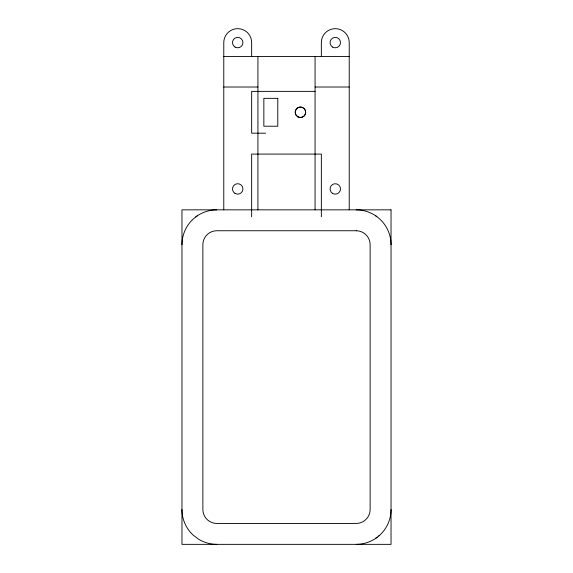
<?xml version="1.0" encoding="UTF-8"?>
<svg xmlns="http://www.w3.org/2000/svg" width="573" height="573" viewBox="0 0 573 573"><rect width="100%" height="100%" fill="white"/><g stroke="black" fill="none" stroke-linecap="round" stroke-linejoin="round"><path stroke-width="0.86" d="M356.191 544.35A34.846 34.846 0 0 0 374.692 539.028L379.756 535.175A34.846 34.846 0 0 0 391.037 509.504M196.532 216.35L193.244 219.015A34.846 34.846 0 0 0 181.963 244.685M379.269 535.612L378.774 536.042M195.794 216.895L196.159 216.623M377.206 537.302L375.695 538.384M196.532 216.35L198.308 215.161A34.846 34.846 0 0 1 216.809 209.84M196.911 216.085L197.305 215.813M223.778 56.526L349.222 56.526M223.778 87.017L257.929 87.017M315.071 87.017L349.222 87.017M315.071 91.372L251.654 91.372L251.654 133.187L265.593 133.187M375.702 215.82L374.692 215.161A34.86 34.86 0 0 0 356.191 209.84M181.949 509.49A34.86 34.86 0 0 0 193.244 535.175L198.301 539.028A34.86 34.86 0 0 0 216.809 544.35M375.695 215.813L376.081 216.078M376.089 216.085L376.468 216.35M376.468 216.35L376.841 216.623M376.848 216.623L379.749 219.015A34.86 34.86 0 0 1 391.051 244.7M349.222 209.84L349.222 42.588A13.938 13.938 0 0 0 335.284 28.65A13.938 13.938 0 0 0 321.346 42.588L321.346 56.526M321.346 216.809L321.346 154.094L251.654 154.094L251.654 216.809M315.071 56.526L315.071 209.84M257.929 56.526L257.929 209.84M251.654 56.526L251.654 42.588A13.938 13.938 0 0 0 237.716 28.65A13.938 13.938 0 0 0 223.778 42.588L223.778 209.84M277.79 98.341L263.852 98.341L263.852 126.218L277.79 126.218L277.79 98.341M391.037 209.84L181.963 209.84L181.963 544.35L391.037 544.35L391.037 209.84M356.191 230.747L216.809 230.747A13.938 13.938 0 0 0 202.871 244.685L202.871 509.504A13.938 13.938 0 0 0 216.809 523.443L356.191 523.443A13.938 13.938 0 0 0 370.129 509.504L370.129 244.685A13.938 13.938 0 0 0 356.191 230.747M332.669 47.115A5.229 5.229 0 0 0 340.512 42.588A5.229 5.229 0 0 0 332.669 38.062A5.229 5.229 0 0 0 332.669 47.115M235.102 47.115A5.229 5.229 0 0 0 242.945 42.588A5.229 5.229 0 0 0 235.102 38.062A5.229 5.229 0 0 0 235.102 47.115M297.781 116.777A5.229 5.229 0 0 0 305.667 112.329A5.229 5.229 0 0 0 297.867 107.724A5.229 5.229 0 0 0 297.781 116.777M332.669 193.459A5.229 5.229 0 0 0 340.505 188.932A5.229 5.229 0 0 0 332.669 184.413A5.229 5.229 0 0 0 332.669 193.459M235.059 193.438A5.229 5.229 0 0 0 242.945 188.983A5.229 5.229 0 0 0 235.145 184.384A5.229 5.229 0 0 0 235.059 193.438M297.695 116.727A5.229 5.229 0 0 0 305.667 112.43A5.229 5.229 0 0 0 297.953 107.674A5.229 5.229 0 0 0 297.695 116.727"/></g></svg>
